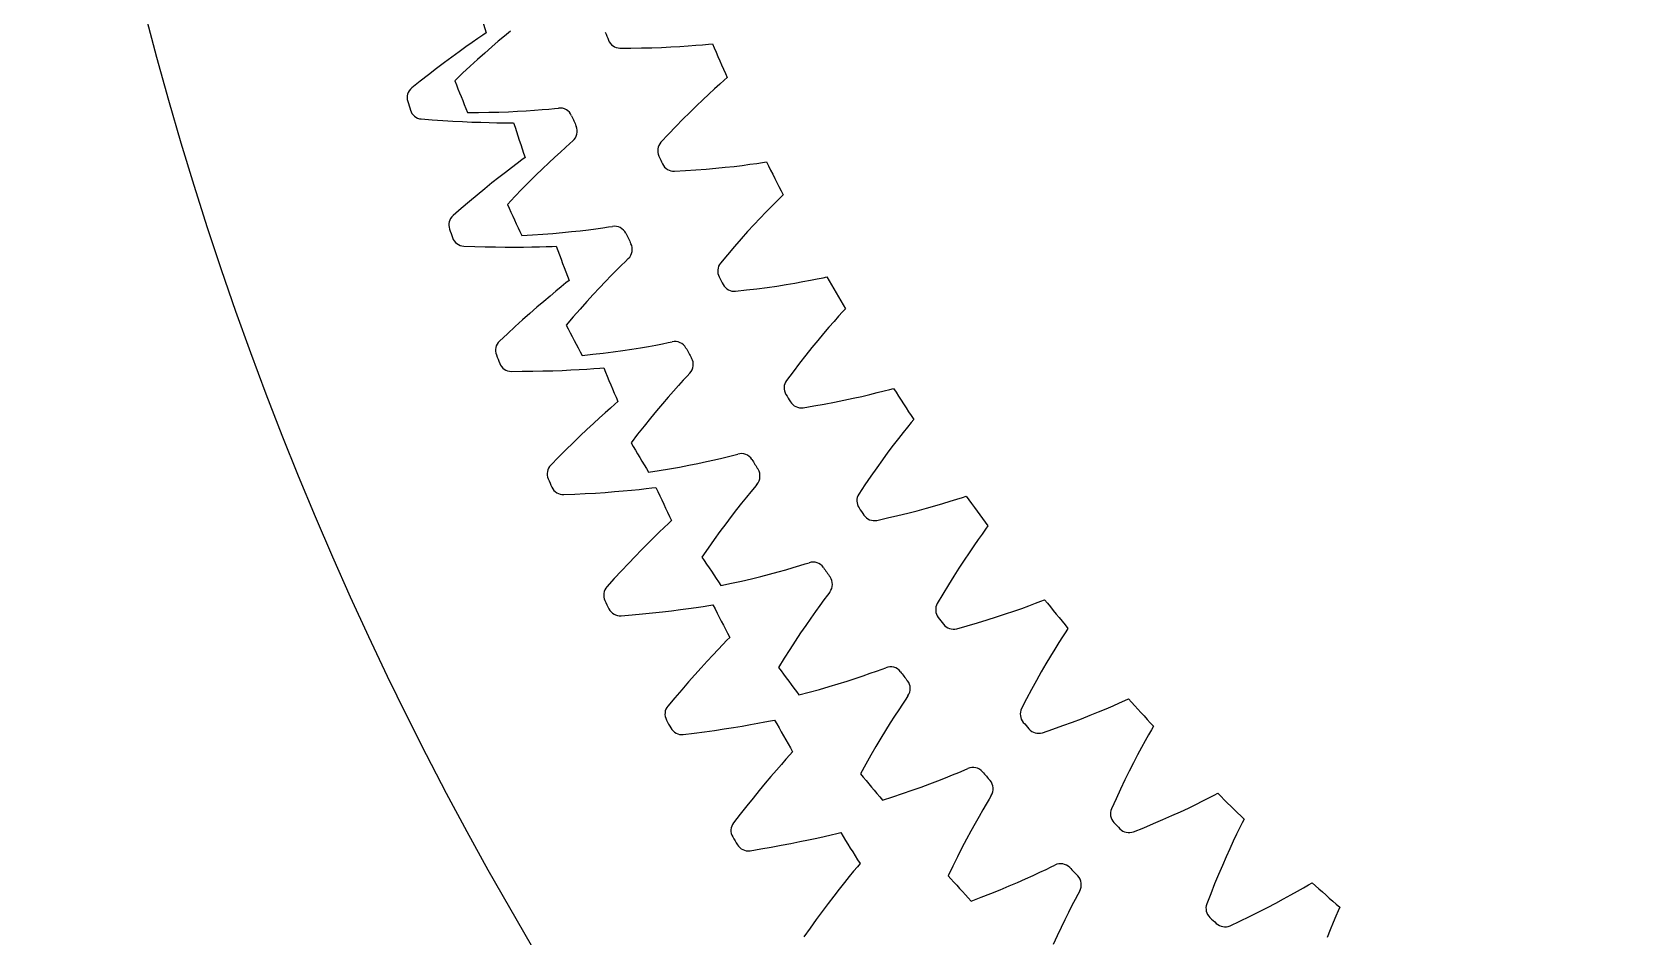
# Model space of a CAD drawing. Header units: millimetres. Extents: x -128 to 128, y -128 to 128.
# Drawn here: x -128.5 to -71.3, y -65 to -32.7 of the extents above; entities that cross this region are included whole.
import ezdxf

# ---------------------------------------------------------------- set-up
doc = ezdxf.new("R2010")
doc.units = ezdxf.units.MM

msp = doc.modelspace()

# ---------------------------------------------------------------- linework, layer by layer
at = {"layer": 'fixed_ring'}
for p, q in [((-112.811007, -33.117801), (-113.034728, -33.276116)), ((-112.60835, -32.976482), (-112.811007, -33.117801)), ((-112.434514, -32.856852), (-112.60835, -32.976482)), ((-112.315408, -32.775739), (-112.434514, -32.856852)), ((-113.530058, -33.635178), (-113.797016, -33.833545)), ((-113.275317, -33.449052), (-113.530058, -33.635178)), ((-113.034728, -33.276116), (-113.275317, -33.449052)), ((-114.362017, -34.264505), (-114.657948, -34.496237)), ((-114.074723, -34.043484), (-114.362017, -34.264505)), ((-113.797016, -33.833545), (-114.074723, -34.043484)), ((-114.657948, -34.496237), (-114.962033, -34.737357)), ((-114.622417, -35.842075), (-114.235397, -35.870734)), ((-114.235397, -35.870734), (-113.860395, -35.896206)), ((-113.860395, -35.896206), (-113.498556, -35.917669)), ((-113.498556, -35.917669), (-113.150874, -35.935349)), ((-113.150874, -35.935349), (-112.818585, -35.949494)), ((-112.818585, -35.949494), (-112.50328, -35.960375)), ((-112.50328, -35.960375), (-112.207092, -35.968294)), ((-112.207092, -35.968294), (-111.933072, -35.973592)), ((-111.933072, -35.973592), (-111.686027, -35.976663)), ((-111.686027, -35.976663), (-111.475008, -35.97798)), ((-111.475008, -35.97798), (-111.330907, -35.978177)), ((-111.40517, -37.576591), (-111.62242, -37.743675)), ((-111.208291, -37.427326), (-111.40517, -37.576591)), ((-111.039349, -37.300879), (-111.208291, -37.427326)), ((-110.923562, -37.215095), (-111.039349, -37.300879)), ((-112.103084, -38.122146), (-112.361944, -38.330969)), ((-111.855943, -37.926039), (-112.103084, -38.122146)), ((-111.62242, -37.743675), (-111.855943, -37.926039)), ((-112.909365, -38.784051), (-113.195849, -39.027364)), ((-112.631085, -38.551783), (-112.909365, -38.784051)), ((-112.361944, -38.330969), (-112.631085, -38.551783)), ((-113.195849, -39.027364), (-113.490107, -39.280383)), ((-113.106841, -40.370726), (-112.718986, -40.383976)), ((-112.718986, -40.383976), (-112.343269, -40.394519)), ((-112.343269, -40.394519), (-111.980863, -40.401579)), ((-111.980863, -40.401579), (-111.632753, -40.405423)), ((-111.632753, -40.405423), (-111.300164, -40.406346)), ((-111.300164, -40.406346), (-110.984675, -40.404683)), ((-110.984675, -40.404683), (-110.688406, -40.40082)), ((-110.688406, -40.40082), (-110.414393, -40.39522)), ((-110.414393, -40.39522), (-110.167421, -40.388467)), ((-110.167421, -40.388467), (-109.956517, -40.381394)), ((-109.956517, -40.381394), (-109.812521, -40.375862)), ((-109.468608, -41.685927), (-109.63239, -41.81899)), ((-109.356323, -41.595607), (-109.468608, -41.685927)), ((-110.033614, -42.151553), (-110.259703, -42.343057)), ((-109.823178, -41.975964), (-110.033614, -42.151553)), ((-109.63239, -41.81899), (-109.823178, -41.975964)), ((-110.749205, -42.767784), (-111.009354, -42.999123)), ((-110.498851, -42.548834), (-110.749205, -42.767784)), ((-110.259703, -42.343057), (-110.498851, -42.548834)), ((-111.27818, -43.242271), (-111.554764, -43.496782)), ((-111.009354, -42.999123), (-111.27818, -43.242271)), ((-111.554764, -43.496782), (-111.83873, -43.761299)), ((-111.412419, -44.835543), (-111.024344, -44.833362)), ((-111.024344, -44.833362), (-110.648505, -44.82896)), ((-110.648505, -44.82896), (-110.286104, -44.821607)), ((-110.286104, -44.821607), (-109.938117, -44.811608)), ((-109.938117, -44.811608), (-109.605754, -44.799307)), ((-109.605754, -44.799307), (-109.290581, -44.785103)), ((-109.290581, -44.785103), (-108.9947, -44.769465)), ((-108.9947, -44.769465), (-108.721126, -44.752975)), ((-108.721126, -44.752975), (-108.474617, -44.736408)), ((-108.474617, -44.736408), (-108.264161, -44.720956)), ((-108.264161, -44.720956), (-108.120499, -44.709704)), ((-107.883137, -46.14453), (-108.067533, -46.308964)), ((-107.724774, -46.00506), (-107.883137, -46.14453)), ((-107.61617, -45.910348), (-107.724774, -46.00506)), ((-108.489119, -46.693122), (-108.719897, -46.908244)), ((-108.270822, -46.492781), (-108.489119, -46.693122)), ((-108.067533, -46.308964), (-108.270822, -46.492781)), ((-109.212094, -47.378473), (-109.471041, -47.632116)), ((-108.961348, -47.136974), (-109.212094, -47.378473)), ((-108.719897, -46.908244), (-108.961348, -47.136974)), ((-109.737288, -47.897422), (-110.010514, -48.17302)), ((-109.471041, -47.632116), (-109.737288, -47.897422)), ((-108.416961, -49.170762), (-108.069646, -49.146936)), ((-108.069646, -49.146936), (-107.738035, -49.121432)), ((-107.738035, -49.121432), (-107.423676, -49.094708)), ((-107.423676, -49.094708), (-107.128651, -49.067319)), ((-107.128651, -49.067319), (-106.855948, -49.039966)), ((-106.855948, -49.039966), (-106.610293, -49.013612)), ((-106.610293, -49.013612), (-106.400618, -48.989805)), ((-106.400618, -48.989805), (-106.257517, -48.97285)), ((-109.541831, -49.229465), (-109.15415, -49.211858)), ((-109.15415, -49.211858), (-108.778782, -49.192517)), ((-108.778782, -49.192517), (-108.416961, -49.170762)), ((-105.810606, -50.25145), (-105.963298, -50.397105)), ((-105.705852, -50.152495), (-105.810606, -50.25145)), ((-106.336832, -50.760494), (-106.546991, -50.969356)), ((-106.141012, -50.568741), (-106.336832, -50.760494)), ((-105.963298, -50.397105), (-106.141012, -50.568741)), ((-107.001201, -51.431631), (-107.242148, -51.682908)), ((-106.769034, -51.193483), (-107.001201, -51.431631)), ((-106.546991, -50.969356), (-106.769034, -51.193483)), ((-107.490806, -51.946645), (-107.746295, -52.222326)), ((-107.242148, -51.682908), (-107.490806, -51.946645)), ((-107.746295, -52.222326), (-108.008348, -52.508569)), ((-104.368834, -53.181192), (-104.22652, -53.158561)), ((-107.498035, -53.545546), (-107.11136, -53.51254)), ((-107.11136, -53.51254), (-106.737059, -53.478291)), ((-106.737059, -53.478291), (-106.376388, -53.442168)), ((-106.376388, -53.442168), (-106.030295, -53.404553)), ((-106.030295, -53.404553), (-105.699961, -53.365885)), ((-105.699961, -53.365885), (-105.386912, -53.326685)), ((-105.386912, -53.326685), (-105.093209, -53.287588)), ((-105.093209, -53.287588), (-104.82181, -53.249415)), ((-104.82181, -53.249415), (-104.577396, -53.213316)), ((-104.577396, -53.213316), (-104.368834, -53.181192)), ((-104.04666, -54.748558), (-104.234702, -54.947944)), ((-103.87591, -54.569993), (-104.04666, -54.748558)), ((-103.729129, -54.418382), (-103.87591, -54.569993)), ((-103.628393, -54.315341), (-103.729129, -54.418382)), ((-104.649348, -55.397774), (-104.871863, -55.644964)), ((-104.436391, -55.164996), (-104.649348, -55.397774)), ((-104.234702, -54.947944), (-104.436391, -55.164996)), ((-105.10263, -55.905621), (-105.340606, -56.179036)), ((-104.871863, -55.644964), (-105.10263, -55.905621)), ((-105.584933, -56.464656), (-105.835398, -56.761091)), ((-105.340606, -56.179036), (-105.584933, -56.464656)), ((-105.284262, -57.77696), (-104.899206, -57.728607)), ((-104.899206, -57.728607), (-104.526562, -57.679504)), ((-104.526562, -57.679504), (-104.167612, -57.629071)), ((-104.167612, -57.629071), (-103.823288, -57.577726)), ((-103.823288, -57.577726), (-103.494752, -57.525956)), ((-103.494752, -57.525956), (-103.18351, -57.474341)), ((-103.18351, -57.474341), (-102.891593, -57.423599)), ((-102.891593, -57.423599), (-102.621926, -57.374666)), ((-102.621926, -57.374666), (-102.379141, -57.328878)), ((-102.379141, -57.328878), (-102.17202, -57.288487)), ((-102.17202, -57.288487), (-102.030719, -57.260217)), ((-101.787788, -58.841806), (-101.967755, -59.048511)), ((-101.624273, -58.656594), (-101.787788, -58.841806)), ((-101.483636, -58.499267), (-101.624273, -58.656594)), ((-101.387075, -58.392303), (-101.483636, -58.499267)), ((-102.160655, -59.27341), (-102.364189, -59.51447)), ((-101.967755, -59.048511), (-102.160655, -59.27341)), ((-102.576701, -59.770311), (-102.796923, -60.039936)), ((-102.364189, -59.51447), (-102.576701, -59.770311)), ((-103.02384, -60.322596), (-103.256619, -60.617704)), ((-102.796923, -60.039936), (-103.02384, -60.322596)), ((-103.256619, -60.617704), (-103.495101, -60.923862)), ((-102.150786, -61.789514), (-101.794126, -61.72485)), ((-101.794126, -61.72485), (-101.452115, -61.659857)), ((-101.452115, -61.659857), (-101.125897, -61.595066)), ((-101.125897, -61.595066), (-100.816953, -61.531118)), ((-100.816953, -61.531118), (-100.527285, -61.468811)), ((-100.527285, -61.468811), (-100.259776, -61.409195)), ((-100.259776, -61.409195), (-100.019004, -61.353791)), ((-100.019004, -61.353791), (-99.813652, -61.305198)), ((-99.813652, -61.305198), (-99.673586, -61.271332)), ((-102.904014, -61.917017), (-102.521184, -61.853393)), ((-102.521184, -61.853393), (-102.150786, -61.789514)), ((-99.367969, -62.842013), (-99.539576, -63.05571)), ((-99.211947, -62.650447), (-99.367969, -62.842013)), ((-99.077675, -62.487653), (-99.211947, -62.650447)), ((-98.985444, -62.376934), (-99.077675, -62.487653)), ((-99.723382, -63.2881), (-99.917172, -63.537061)), ((-99.539576, -63.05571), (-99.723382, -63.2881)), ((-100.119345, -63.801148), (-100.328672, -64.079316)), ((-99.917172, -63.537061), (-100.119345, -63.801148)), ((-100.544173, -64.370773), (-100.765035, -64.674903)), ((-100.328672, -64.079316), (-100.544173, -64.370773)), ((-100.765035, -64.674903), (-100.991157, -64.9903))]:
    msp.add_line(p, q, dxfattribs=at)
for centre, radius, start, end in [((0, 0), 117, 195.630501, 196.268233), ((-114.677676, -35.086128), 0.45, 129.190804, 197.011716), ((0, 0), 120.375, 197.011716, 197.165499), ((-114.583091, -35.393797), 0.45, 197.165499, 264.986411), ((0, 0), 117, 197.908982, 198.546714), ((-113.192109, -39.617573), 0.45, 131.469285, 199.290197), ((0, 0), 120.375, 199.290197, 199.44398), ((-113.085367, -39.921239), 0.45, 199.44398, 267.264892), ((0, 0), 117, 200.187463, 200.825195), ((-111.527562, -44.086375), 0.45, 133.747766, 201.568678), ((0, 0), 120.375, 201.568678, 201.722461), ((-111.408832, -44.385557), 0.45, 201.722461, 269.543373), ((0, 0), 117, 202.465944, 203.103676), ((-109.686668, -48.485468), 0.45, 136.026247, 203.847159), ((0, 0), 120.375, 203.847159, 204.000942), ((-109.556137, -48.779693), 0.45, 204.000942, 271.821854), ((0, 0), 117, 204.744425, 205.382157), ((-107.672336, -52.807895), 0.45, 138.304728, 206.12564), ((0, 0), 120.375, 206.12564, 206.279423), ((0, 0), 117, 207.022906, 207.660638), ((-107.530211, -53.096698), 0.45, 206.279423, 274.100335), ((-105.487752, -57.046821), 0.45, 140.583209, 208.404121), ((0, 0), 120.375, 208.404121, 208.557904), ((-105.334258, -57.329746), 0.45, 208.557904, 276.378816), ((0, 0), 117, 209.301387, 209.939119), ((-103.13637, -61.195545), 0.45, 142.86169, 210.682602), ((0, 0), 120.375, 210.682602, 210.836385), ((-102.971749, -61.472144), 0.45, 210.836385, 278.657297), ((0, 0), 117, 211.579868, 212.2176)]:
    msp.add_arc(centre, radius, start, end, dxfattribs=at)
at = {"layer": 'outer'}
msp.add_circle((0, 0), 128.494929, dxfattribs=at)
at = {"layer": 'thin_ring_external'}
for p, q in [((-111.877738, -33.072018), (-112.113619, -33.274266)), ((-111.654475, -32.88442), (-111.877738, -33.072018)), ((-111.446436, -32.712981), (-111.654475, -32.88442)), ((-112.616203, -33.719014), (-112.880344, -33.960298)), ((-112.36025, -33.490165), (-112.616203, -33.719014)), ((-112.113619, -33.274266), (-112.36025, -33.490165)), ((-113.151737, -34.213626), (-113.429596, -34.478697)), ((-112.880344, -33.960298), (-113.151737, -34.213626)), ((-112.97343, -35.61052), (-112.589419, -35.608832)), ((-112.589419, -35.608832), (-112.218207, -35.603168)), ((-112.218207, -35.603168), (-111.860574, -35.593854)), ((-111.860574, -35.593854), (-111.517463, -35.581259)), ((-111.517463, -35.581259), (-111.190049, -35.565797)), ((-111.190049, -35.565797), (-110.879846, -35.547953)), ((-110.879846, -35.547953), (-110.588894, -35.528303)), ((-110.588894, -35.528303), (-110.320116, -35.507569)), ((-110.320116, -35.507569), (-110.078137, -35.486715)), ((-110.078137, -35.486715), (-109.871713, -35.467242)), ((-109.871713, -35.467242), (-109.730006, -35.455139)), ((-109.664958, -37.020489), (-109.863971, -37.202328)), ((-109.484193, -36.858277), (-109.664958, -37.020489)), ((-109.328761, -36.721052), (-109.484193, -36.858277)), ((-109.222982, -36.625982), (-109.328761, -36.721052)), ((-110.302611, -37.615109), (-110.537896, -37.84332)), ((-110.077364, -37.401081), (-110.302611, -37.615109)), ((-109.863971, -37.202328), (-110.077364, -37.401081)), ((-110.78183, -38.084939), (-111.033306, -38.339395)), ((-110.537896, -37.84332), (-110.78183, -38.084939)), ((-111.291411, -38.606251), (-111.555373, -38.885163)), ((-111.033306, -38.339395), (-111.291411, -38.606251)), ((-111.04201, -39.992218), (-110.658586, -39.970925)), ((-110.658586, -39.970925), (-110.288148, -39.946313)), ((-110.288148, -39.946313), (-109.931457, -39.918751)), ((-109.931457, -39.918751), (-109.589436, -39.888652)), ((-109.589436, -39.888652), (-109.263239, -39.856493)), ((-109.263239, -39.856493), (-108.954352, -39.822833)), ((-108.954352, -39.822833), (-108.664782, -39.788353)), ((-108.664782, -39.788353), (-108.397414, -39.753921)), ((-108.397414, -39.753921), (-108.156815, -39.720739)), ((-108.156815, -39.720739), (-107.951655, -39.690751)), ((-107.951655, -39.690751), (-107.81075, -39.671428)), ((-107.493614, -41.060185), (-107.66586, -41.231415)), ((-107.345391, -40.915202), (-107.493614, -41.060185)), ((-107.244604, -40.814855), (-107.345391, -40.915202)), ((-108.058295, -41.632568), (-108.27232, -41.857818)), ((-107.855329, -41.423178), (-108.058295, -41.632568)), ((-107.66586, -41.231415), (-107.855329, -41.423178)), ((-108.495645, -42.097745), (-108.726924, -42.351505)), ((-108.27232, -41.857818), (-108.495645, -42.097745)), ((-108.965079, -42.61847), (-109.209221, -42.898156)), ((-108.726924, -42.351505), (-108.965079, -42.61847)), ((-109.209221, -42.898156), (-109.458597, -43.190183)), ((-107.119857, -44.043208), (-106.813091, -43.99382)), ((-106.813091, -43.99382), (-106.52566, -43.944599)), ((-106.52566, -43.944599), (-106.260398, -43.89656)), ((-106.260398, -43.89656), (-106.021808, -43.851137)), ((-106.021808, -43.851137), (-105.818447, -43.810712)), ((-105.818447, -43.810712), (-105.678712, -43.78422)), ((-108.889378, -44.269581), (-108.50754, -44.228737)), ((-108.50754, -44.228737), (-108.138843, -44.185243)), ((-108.138843, -44.185243), (-107.784024, -44.139504)), ((-107.784024, -44.139504), (-107.443987, -44.091981)), ((-107.443987, -44.091981), (-107.119857, -44.043208)), ((-105.291079, -45.154971), (-105.454357, -45.334773)), ((-105.150452, -45.002609), (-105.291079, -45.154971)), ((-105.05492, -44.897247), (-105.150452, -45.002609)), ((-105.633787, -45.535961), (-105.825797, -45.755441)), ((-105.454357, -45.334773), (-105.633787, -45.535961)), ((-106.238824, -46.242342), (-106.456844, -46.507581)), ((-106.028041, -45.991325), (-106.238824, -46.242342)), ((-105.825797, -45.755441), (-106.028041, -45.991325)), ((-106.681057, -46.786358), (-106.9106, -47.078145)), ((-106.456844, -46.507581), (-106.681057, -46.786358)), ((-106.9106, -47.078145), (-107.14474, -47.382524)), ((-104.461651, -48.050032), (-104.177108, -47.986199)), ((-104.177108, -47.986199), (-103.914645, -47.924678)), ((-103.914645, -47.924678), (-103.678685, -47.867131)), ((-103.678685, -47.867131), (-103.477653, -47.816375)), ((-103.477653, -47.816375), (-103.339454, -47.782783)), ((-106.521148, -48.431449), (-106.141894, -48.371162)), ((-106.141894, -48.371162), (-105.775898, -48.308899)), ((-105.775898, -48.308899), (-105.423878, -48.245102)), ((-105.423878, -48.245102), (-105.086711, -48.180279)), ((-105.086711, -48.180279), (-104.765494, -48.115019)), ((-104.765494, -48.115019), (-104.461651, -48.050032)), ((-102.882334, -49.131954), (-103.036219, -49.319858)), ((-102.749671, -48.97261), (-102.882334, -49.131954)), ((-102.659643, -48.862507), (-102.749671, -48.97261)), ((-103.205142, -49.529945), (-103.385695, -49.758943)), ((-103.036219, -49.319858), (-103.205142, -49.529945)), ((-103.773322, -50.266299), (-103.977514, -50.542323)), ((-103.575631, -50.004847), (-103.773322, -50.266299)), ((-103.385695, -49.758943), (-103.575631, -50.004847)), ((-104.1872, -50.832185), (-104.401545, -51.135312)), ((-103.977514, -50.542323), (-104.1872, -50.832185)), ((-104.401545, -51.135312), (-104.619837, -51.451249)), ((-102.206294, -52.061303), (-101.906165, -51.980886)), ((-101.906165, -51.980886), (-101.625252, -51.902608)), ((-101.625252, -51.902608), (-101.366273, -51.827766)), ((-101.366273, -51.827766), (-101.13356, -51.758246)), ((-101.13356, -51.758246), (-100.935382, -51.697292)), ((-100.935382, -51.697292), (-100.799078, -51.656686)), ((-103.9435, -52.466966), (-103.56782, -52.387393)), ((-103.56782, -52.387393), (-103.20548, -52.306522)), ((-103.20548, -52.306522), (-102.857177, -52.224835)), ((-102.857177, -52.224835), (-102.523759, -52.142879)), ((-102.523759, -52.142879), (-102.206294, -52.061303)), ((-100.273665, -52.980756), (-100.417754, -53.176273)), ((-100.149311, -52.814847), (-100.273665, -52.980756)), ((-100.065023, -52.700291), (-100.149311, -52.814847)), ((-100.744355, -53.63263), (-100.921487, -53.887911)), ((-100.57573, -53.394711), (-100.744355, -53.63263)), ((-100.417754, -53.176273), (-100.57573, -53.394711)), ((-101.10557, -54.159116), (-101.295402, -54.445207)), ((-100.921487, -53.887911), (-101.10557, -54.159116)), ((-101.490014, -54.745397), (-101.688601, -55.059074)), ((-101.295402, -54.445207), (-101.490014, -54.745397)), ((-101.688601, -55.059074), (-101.890477, -55.385745)), ((-98.393072, -55.514329), (-98.198264, -55.443335)), ((-98.198264, -55.443335), (-98.064212, -55.395823)), ((-100.090616, -56.068318), (-99.761818, -55.969445)), ((-99.761818, -55.969445), (-99.448932, -55.871766)), ((-99.448932, -55.871766), (-99.153301, -55.776129)), ((-99.153301, -55.776129), (-98.876752, -55.683609)), ((-98.876752, -55.683609), (-98.621932, -55.595641)), ((-98.621932, -55.595641), (-98.393072, -55.514329)), ((-101.163159, -56.365602), (-100.792032, -56.26695)), ((-100.792032, -56.26695), (-100.434294, -56.167684)), ((-100.434294, -56.167684), (-100.090616, -56.068318)), ((-97.356156, -56.519295), (-97.471877, -56.691338)), ((-97.277827, -56.400585), (-97.356156, -56.519295)), ((-97.752411, -57.120177), (-97.908667, -57.366395)), ((-97.605795, -56.893957), (-97.752411, -57.120177)), ((-97.471877, -56.691338), (-97.605795, -56.893957)), ((-98.072533, -57.630388), (-98.242529, -57.910639)), ((-97.908667, -57.366395), (-98.072533, -57.630388)), ((-98.417505, -58.206049), (-98.596536, -58.515785)), ((-98.242529, -57.910639), (-98.417505, -58.206049)), ((-98.778847, -58.839192), (-98.963779, -59.175745)), ((-98.596536, -58.515785), (-98.778847, -58.839192)), ((-96.500603, -59.536465), (-96.21024, -59.425858)), ((-96.21024, -59.425858), (-95.938776, -59.319338)), ((-95.938776, -59.319338), (-95.68878, -59.218474)), ((-95.68878, -59.218474), (-95.464371, -59.125582)), ((-95.464371, -59.125582), (-95.273442, -59.044734)), ((-95.273442, -59.044734), (-95.141991, -58.990439)), ((-98.187378, -60.117187), (-97.821772, -59.999713)), ((-97.821772, -59.999713), (-97.46957, -59.882311)), ((-97.46957, -59.882311), (-97.131414, -59.765526)), ((-97.131414, -59.765526), (-96.808093, -59.649994)), ((-96.808093, -59.649994), (-96.500603, -59.536465)), ((-94.305328, -59.953737), (-94.377493, -60.076292)), ((-94.607676, -60.463212), (-94.74255, -60.696622)), ((-94.484278, -60.254019), (-94.607676, -60.463212)), ((-94.377493, -60.076292), (-94.484278, -60.254019)), ((-94.88603, -60.950498), (-95.036203, -61.222513)), ((-94.74255, -60.696622), (-94.88603, -60.950498)), ((-95.191667, -61.511079), (-95.351331, -61.815038)), ((-95.036203, -61.222513), (-95.191667, -61.511079)), ((-95.514313, -62.133511), (-95.679873, -62.465806)), ((-95.351331, -61.815038), (-95.514313, -62.133511)), ((-95.679873, -62.465806), (-95.84738, -62.811362)), ((-93.084662, -62.920552), (-92.818991, -62.800309)), ((-92.818991, -62.800309), (-92.574471, -62.686812)), ((-92.574471, -62.686812), (-92.355097, -62.582583)), ((-92.355097, -62.582583), (-92.168546, -62.492091)), ((-92.168546, -62.492091), (-92.040038, -62.431155)), ((-94.66479, -63.575944), (-94.319042, -63.440711)), ((-94.319042, -63.440711), (-93.98729, -63.306812)), ((-93.98729, -63.306812), (-93.67029, -63.174922)), ((-93.67029, -63.174922), (-93.368998, -63.045841)), ((-93.368998, -63.045841), (-93.084662, -62.920552)), ((-91.15528, -63.350476), (-91.221094, -63.476556)), ((-95.023921, -63.711932), (-94.66479, -63.575944)), ((-91.43122, -63.874724), (-91.554, -64.114717)), ((-91.318665, -63.659504), (-91.43122, -63.874724)), ((-91.221094, -63.476556), (-91.318665, -63.659504)), ((-91.68433, -64.375588), (-91.820418, -64.654916)), ((-91.554, -64.114717), (-91.68433, -64.375588)), ((-91.960944, -64.951043), (-92.10488, -65.262759)), ((-91.820418, -64.654916), (-91.960944, -64.951043))]:
    msp.add_line(p, q, dxfattribs=at)
for centre, radius, start, end in [((-26.25, 0), 93.75, 201.578323, 202.324116), ((-109.677926, -35.902115), 0.45, 23.283994, 96.645954), ((-26.25, 0), 90.375, 203.283994, 203.545275), ((-109.513337, -36.282189), 0.45, 310.183314, 23.545275), ((-26.25, 0), 93.75, 204.505153, 205.250945), ((-107.735915, -40.115162), 0.45, 26.210823, 99.572783), ((-26.25, 0), 90.375, 206.210823, 206.472104), ((-107.552135, -40.486337), 0.45, 313.110144, 26.472104), ((-26.25, 0), 93.75, 207.431982, 208.177774), ((-105.581318, -44.223554), 0.45, 29.137652, 102.499612), ((-26.25, 0), 90.375, 209.137652, 209.398933), ((-105.378825, -44.58486), 0.45, 316.036973, 29.398933), ((-26.25, 0), 93.75, 210.358811, 211.104604), ((-103.219753, -48.216571), 0.45, 32.064482, 105.426442), ((-26.25, 0), 90.375, 212.064482, 212.325762), ((-102.999076, -48.567066), 0.45, 318.963802, 32.325762), ((-26.25, 0), 93.75, 213.28564, 214.031433), ((-100.657384, -52.083796), 0.45, 34.991311, 108.353271), ((-26.25, 0), 90.375, 214.991311, 215.252592), ((-100.419098, -52.422567), 0.45, 321.890632, 35.252592), ((-26.25, 0), 93.75, 216.21247, 216.958262), ((-97.900894, -55.815141), 0.45, 37.91814, 111.2801), ((-26.25, 0), 90.375, 217.91814, 218.179421), ((-97.645621, -56.141303), 0.45, 324.817461, 38.179421), ((-26.25, 0), 93.75, 219.139299, 219.885091), ((-94.957476, -59.400871), 0.45, 40.844969, 114.206929), ((-26.25, 0), 90.375, 220.844969, 221.10625), ((-94.685882, -59.713572), 0.45, 327.74429, 41.10625), ((-26.25, 0), 93.75, 222.066128, 222.811921), ((-91.834807, -62.83163), 0.45, 43.771799, 117.133759), ((-26.25, 0), 90.375, 223.771799, 224.033079), ((-91.5476, -63.130056), 0.45, 330.671119, 44.033079)]:
    msp.add_arc(centre, radius, start, end, dxfattribs=at)
at = {"layer": 'thin_ring_internal'}
for p, q in [((-107.540213, -33.312824), (-107.149813, -33.312074)), ((-107.149813, -33.312074), (-106.772013, -33.308192)), ((-106.772013, -33.308192), (-106.408132, -33.300235)), ((-106.408132, -33.300235), (-106.059126, -33.288596)), ((-106.059126, -33.288596), (-105.726183, -33.273719)), ((-105.726183, -33.273719), (-105.410837, -33.256119)), ((-105.410837, -33.256119), (-105.11515, -33.236413)), ((-105.11515, -33.236413), (-104.842082, -33.21537)), ((-104.842082, -33.21537), (-104.596313, -33.194016)), ((-104.596313, -33.194016), (-104.386715, -33.173943)), ((-104.386715, -33.173943), (-104.243764, -33.159242)), ((-104.168259, -34.766665), (-104.370022, -34.95187)), ((-103.984903, -34.601623), (-104.168259, -34.766665)), ((-103.827171, -34.462142), (-103.984903, -34.601623)), ((-103.718855, -34.367702), (-103.827171, -34.462142)), ((-104.814349, -35.372972), (-105.052473, -35.606144)), ((-104.586246, -35.154518), (-104.814349, -35.372972)), ((-104.370022, -34.95187), (-104.586246, -35.154518)), ((-105.299195, -35.853266), (-105.553378, -36.113772)), ((-105.052473, -35.606144), (-105.299195, -35.853266)), ((-105.814083, -36.387232), (-106.0811, -36.672038)), ((-105.553378, -36.113772), (-105.814083, -36.387232)), ((-105.599724, -37.70231), (-105.209948, -37.680241)), ((-105.209948, -37.680241), (-104.832925, -37.655733)), ((-104.832925, -37.655733), (-104.470021, -37.627917)), ((-104.470021, -37.627917), (-104.122171, -37.597236)), ((-104.122171, -37.597236), (-103.790537, -37.5642)), ((-103.790537, -37.5642), (-103.476623, -37.529406)), ((-103.476623, -37.529406), (-103.182453, -37.493582)), ((-103.182453, -37.493582), (-102.910941, -37.457658)), ((-102.910941, -37.457658), (-102.666706, -37.422915)), ((-102.666706, -37.422915), (-102.458517, -37.391426)), ((-102.458517, -37.391426), (-102.316581, -37.36894)), ((-101.97934, -38.795033), (-102.153409, -38.969841)), ((-101.82946, -38.647146), (-101.97934, -38.795033)), ((-101.726463, -38.546932), (-101.82946, -38.647146)), ((-102.549592, -39.379942), (-102.765425, -39.610526)), ((-102.344758, -39.165788), (-102.549592, -39.379942)), ((-102.153409, -38.969841), (-102.344758, -39.165788)), ((-102.99046, -39.856354), (-103.223319, -40.11658)), ((-102.765425, -39.610526), (-102.99046, -39.856354)), ((-103.462897, -40.390579), (-103.70828, -40.677867)), ((-103.223319, -40.11658), (-103.462897, -40.390579)), ((-103.70828, -40.677867), (-103.959345, -40.97683)), ((-101.62348, -41.742574), (-101.311934, -41.69069)), ((-101.311934, -41.69069), (-101.02016, -41.638855)), ((-101.02016, -41.638855), (-100.751015, -41.588157)), ((-100.751015, -41.588157), (-100.509041, -41.540129)), ((-100.509041, -41.540129), (-100.302882, -41.497318)), ((-100.302882, -41.497318), (-100.162387, -41.467115)), ((-103.422426, -41.979277), (-103.034436, -41.935956)), ((-103.034436, -41.935956), (-102.659313, -41.890895)), ((-102.659313, -41.890895), (-102.29847, -41.843303)), ((-102.29847, -41.843303), (-101.952815, -41.793672)), ((-101.952815, -41.793672), (-101.62348, -41.742574)), ((-99.747771, -42.872663), (-99.912034, -43.056716)), ((-99.60619, -42.716812), (-99.747771, -42.872663)), ((-99.50882, -42.611123), (-99.60619, -42.716812)), ((-100.092397, -43.26282), (-100.285231, -43.48784)), ((-99.912034, -43.056716), (-100.092397, -43.26282)), ((-100.699424, -43.987616), (-100.917725, -44.260171)), ((-100.488149, -43.729866), (-100.699424, -43.987616)), ((-100.285231, -43.48784), (-100.488149, -43.729866)), ((-101.141982, -44.546844), (-101.371311, -44.847104)), ((-100.917725, -44.260171), (-101.141982, -44.546844)), ((-101.371311, -44.847104), (-101.605675, -45.159331)), ((-99.231479, -45.796373), (-98.923231, -45.727552)), ((-98.923231, -45.727552), (-98.634723, -45.659862)), ((-98.634723, -45.659862), (-98.368748, -45.594541)), ((-98.368748, -45.594541), (-98.129758, -45.533371)), ((-98.129758, -45.533371), (-97.926245, -45.479365)), ((-97.926245, -45.479365), (-97.787608, -45.441535)), ((-101.014814, -46.130961), (-100.629769, -46.066517)), ((-100.629769, -46.066517), (-100.257667, -46.001039)), ((-100.257667, -46.001039), (-99.899961, -45.933812)), ((-99.899961, -45.933812), (-99.557531, -45.865379)), ((-99.557531, -45.865379), (-99.231479, -45.796373)), ((-97.296855, -46.822344), (-97.450822, -47.015093)), ((-97.163997, -46.658994), (-97.296855, -46.822344)), ((-97.072543, -46.548146), (-97.163997, -46.658994)), ((-97.619661, -47.230738), (-97.799919, -47.465953)), ((-97.450822, -47.015093), (-97.619661, -47.230738)), ((-98.186202, -47.987603), (-98.389293, -48.271672)), ((-97.989318, -47.7187), (-98.186202, -47.987603)), ((-97.799919, -47.465953), (-97.989318, -47.7187)), ((-98.59756, -48.570164), (-98.81015, -48.882499)), ((-98.389293, -48.271672), (-98.59756, -48.570164)), ((-98.81015, -48.882499), (-99.027114, -49.207058)), ((-96.94347, -49.800205), (-96.621672, -49.713497)), ((-96.621672, -49.713497), (-96.317643, -49.627946)), ((-96.317643, -49.627946), (-96.033262, -49.544601)), ((-96.033262, -49.544601), (-95.771251, -49.464854)), ((-95.771251, -49.464854), (-95.535958, -49.390723)), ((-95.535958, -49.390723), (-95.335697, -49.325685)), ((-95.335697, -49.325685), (-95.199333, -49.28034)), ((-98.384074, -50.144972), (-98.003123, -50.059597)), ((-98.003123, -50.059597), (-97.635152, -49.973897)), ((-97.635152, -49.973897), (-97.281652, -49.887236)), ((-97.281652, -49.887236), (-96.94347, -49.800205)), ((-94.777119, -50.833158), (-94.933929, -51.057702)), ((-94.633908, -50.632289), (-94.777119, -50.833158)), ((-94.510168, -50.461928), (-94.633908, -50.632289)), ((-94.424904, -50.34625), (-94.510168, -50.461928)), ((-95.101074, -51.30241), (-95.276388, -51.565122)), ((-94.933929, -51.057702), (-95.101074, -51.30241)), ((-95.458294, -51.844375), (-95.645568, -52.139111)), ((-95.276388, -51.565122), (-95.458294, -51.844375)), ((-95.837225, -52.448531), (-96.032441, -52.772009)), ((-95.645568, -52.139111), (-95.837225, -52.448531)), ((-96.032441, -52.772009), (-96.231357, -53.107933)), ((-92.966274, -53.187543), (-92.735381, -53.100675)), ((-92.735381, -53.100675), (-92.538971, -53.024797)), ((-92.538971, -53.024797), (-92.405287, -52.972073)), ((-94.799596, -53.797613), (-94.451356, -53.691777)), ((-94.451356, -53.691777), (-94.118431, -53.586409)), ((-94.118431, -53.586409), (-93.801849, -53.482256)), ((-93.801849, -53.482256), (-93.502945, -53.38023)), ((-93.502945, -53.38023), (-93.223539, -53.28148)), ((-93.223539, -53.28148), (-92.966274, -53.187543)), ((-95.538059, -54.009331), (-95.162338, -53.90328)), ((-95.162338, -53.90328), (-94.799596, -53.797613)), ((-91.766876, -54.291127), (-91.898905, -54.499517)), ((-91.652624, -54.114263), (-91.766876, -54.291127)), ((-91.573805, -53.994102), (-91.652624, -54.114263)), ((-92.043218, -54.732289), (-92.19675, -54.985759)), ((-91.898905, -54.499517), (-92.043218, -54.732289)), ((-92.357456, -55.257654), (-92.52384, -55.546424)), ((-92.19675, -54.985759), (-92.357456, -55.257654)), ((-92.694741, -55.850947), (-92.869214, -56.170371)), ((-92.52384, -55.546424), (-92.694741, -55.850947)), ((-93.046474, -56.504027), (-93.226749, -56.850312)), ((-92.869214, -56.170371), (-93.046474, -56.504027)), ((-89.736385, -56.652152), (-89.544412, -56.565662)), ((-89.544412, -56.565662), (-89.413807, -56.505717)), ((-91.090846, -57.212689), (-90.780424, -57.091404)), ((-90.780424, -57.091404), (-90.487538, -56.973207)), ((-90.487538, -56.973207), (-90.213942, -56.859346)), ((-90.213942, -56.859346), (-89.962191, -56.7515)), ((-89.962191, -56.7515), (-89.736385, -56.652152)), ((-92.48526, -57.712505), (-92.115892, -57.586095)), ((-92.115892, -57.586095), (-91.759461, -57.460776)), ((-91.759461, -57.460776), (-91.41752, -57.336081)), ((-91.41752, -57.336081), (-91.090846, -57.212689)), ((-88.599893, -57.6051), (-88.704316, -57.787939)), ((-88.527753, -57.480814), (-88.599893, -57.6051)), ((-88.956155, -58.243534), (-89.095615, -58.50501)), ((-88.824768, -58.003228), (-88.956155, -58.243534)), ((-88.704316, -57.787939), (-88.824768, -58.003228)), ((-89.241234, -58.785275), (-89.3916, -59.0827)), ((-89.095615, -58.50501), (-89.241234, -58.785275)), ((-89.545616, -59.396102), (-89.702385, -59.724577)), ((-89.3916, -59.0827), (-89.545616, -59.396102)), ((-89.702385, -59.724577), (-89.86116, -60.067415)), ((-86.547922, -60.034558), (-86.360958, -59.937713)), ((-86.360958, -59.937713), (-86.233821, -59.870725)), ((-89.86116, -60.067415), (-90.022256, -60.423028)), ((-87.869751, -60.668224), (-87.566415, -60.530168)), ((-87.566415, -60.530168), (-87.280421, -60.396153)), ((-87.280421, -60.396153), (-87.013451, -60.267521)), ((-87.013451, -60.267521), (-86.767965, -60.146089)), ((-86.767965, -60.146089), (-86.547922, -60.034558)), ((-89.234789, -61.243442), (-88.872875, -61.09705)), ((-88.872875, -61.09705), (-88.52382, -60.952453)), ((-88.52382, -60.952453), (-88.189199, -60.809271)), ((-88.189199, -60.809271), (-87.869751, -60.668224)), ((-85.455368, -61.112289), (-85.563883, -61.333835)), ((-85.361086, -60.92402), (-85.455368, -61.112289)), ((-85.295841, -60.79598), (-85.361086, -60.92402)), ((-85.681951, -61.580957), (-85.806925, -61.849659)), ((-85.563883, -61.333835), (-85.681951, -61.580957)), ((-85.937021, -62.137457), (-86.070921, -62.44265)), ((-85.806925, -61.849659), (-85.937021, -62.137457)), ((-86.207592, -62.763995), (-86.34619, -63.100541)), ((-86.070921, -62.44265), (-86.207592, -62.763995)), ((-86.486005, -63.451538), (-86.627441, -63.815418)), ((-86.34619, -63.100541), (-86.486005, -63.451538)), ((-83.631618, -63.495835), (-83.393129, -63.361178)), ((-83.393129, -63.361178), (-83.179505, -63.237797)), ((-83.179505, -63.237797), (-82.998109, -63.130886)), ((-82.998109, -63.130886), (-82.87482, -63.057055)), ((-84.776027, -64.100983), (-84.464758, -63.942701)), ((-84.464758, -63.942701), (-84.169414, -63.788286)), ((-84.169414, -63.788286), (-83.891165, -63.638854)), ((-83.891165, -63.638854), (-83.631618, -63.495835)), ((-81.887712, -63.929708), (-81.945868, -64.06112)), ((-85.796347, -64.591605), (-85.442968, -64.425667)), ((-85.442968, -64.425667), (-85.10233, -64.262225)), ((-85.10233, -64.262225), (-84.776027, -64.100983)), ((-82.125982, -64.481398), (-82.230379, -64.734598)), ((-82.029728, -64.254256), (-82.125982, -64.481398)), ((-81.945868, -64.06112), (-82.029728, -64.254256)), ((-82.230379, -64.734598), (-82.340493, -65.009724))]:
    msp.add_line(p, q, dxfattribs=at)
for centre, radius, start, end in [((-26.25, 0), 88.125, 201.81252, 202.013567), ((-107.533065, -32.862881), 0.45, 202.013567, 269.089913), ((-26.25, 0), 84.75, 203.032892, 203.92363), ((-105.747387, -36.973925), 0.45, 137.866608, 204.942955), ((-26.25, 0), 88.125, 204.942955, 205.144002), ((-105.617159, -37.252648), 0.45, 205.144002, 272.220348), ((-26.25, 0), 84.75, 206.163326, 207.054065), ((-103.609644, -41.260042), 0.45, 140.997043, 208.073389), ((-26.25, 0), 88.125, 208.073389, 208.274437), ((-26.25, 0), 84.75, 209.293761, 210.1845), ((-103.464389, -41.531237), 0.45, 208.274437, 275.350783), ((-101.24103, -45.423023), 0.45, 144.127478, 211.203824), ((-26.25, 0), 88.125, 211.203824, 211.404871), ((-26.25, 0), 84.75, 212.424196, 213.314934), ((-101.081182, -45.685882), 0.45, 211.404871, 278.481218), ((-98.648613, -49.450445), 0.45, 147.257913, 214.334259), ((-26.25, 0), 88.125, 214.334259, 214.535306), ((-26.25, 0), 84.75, 215.554631, 216.445369), ((-98.474649, -49.704182), 0.45, 214.535306, 281.611653), ((-95.84013, -53.330286), 0.45, 150.388347, 217.464694), ((-26.25, 0), 84.75, 218.685066, 219.575804), ((-26.25, 0), 88.125, 217.464694, 217.665741), ((-95.652569, -53.574145), 0.45, 217.665741, 284.742087), ((-26.25, 0), 84.75, 221.8155, 222.706239), ((-92.823963, -57.050969), 0.45, 153.518782, 220.595129), ((-26.25, 0), 88.125, 220.595129, 220.796176), ((-92.623365, -57.284221), 0.45, 220.796176, 287.872522), ((-26.25, 0), 84.75, 224.945935, 225.836674), ((-89.609113, -60.60139), 0.45, 156.649217, 223.725563), ((-26.25, 0), 88.125, 223.725563, 223.926611), ((-89.396077, -60.82334), 0.45, 223.926611, 291.002957), ((-26.25, 0), 84.75, 228.07637, 228.967108), ((-86.205174, -63.970952), 0.45, 159.779652, 226.855998), ((-26.25, 0), 88.125, 226.855998, 227.057045), ((-85.980335, -64.180937), 0.45, 227.057045, 294.133392)]:
    msp.add_arc(centre, radius, start, end, dxfattribs=at)

doc.saveas('drawing.dxf')
